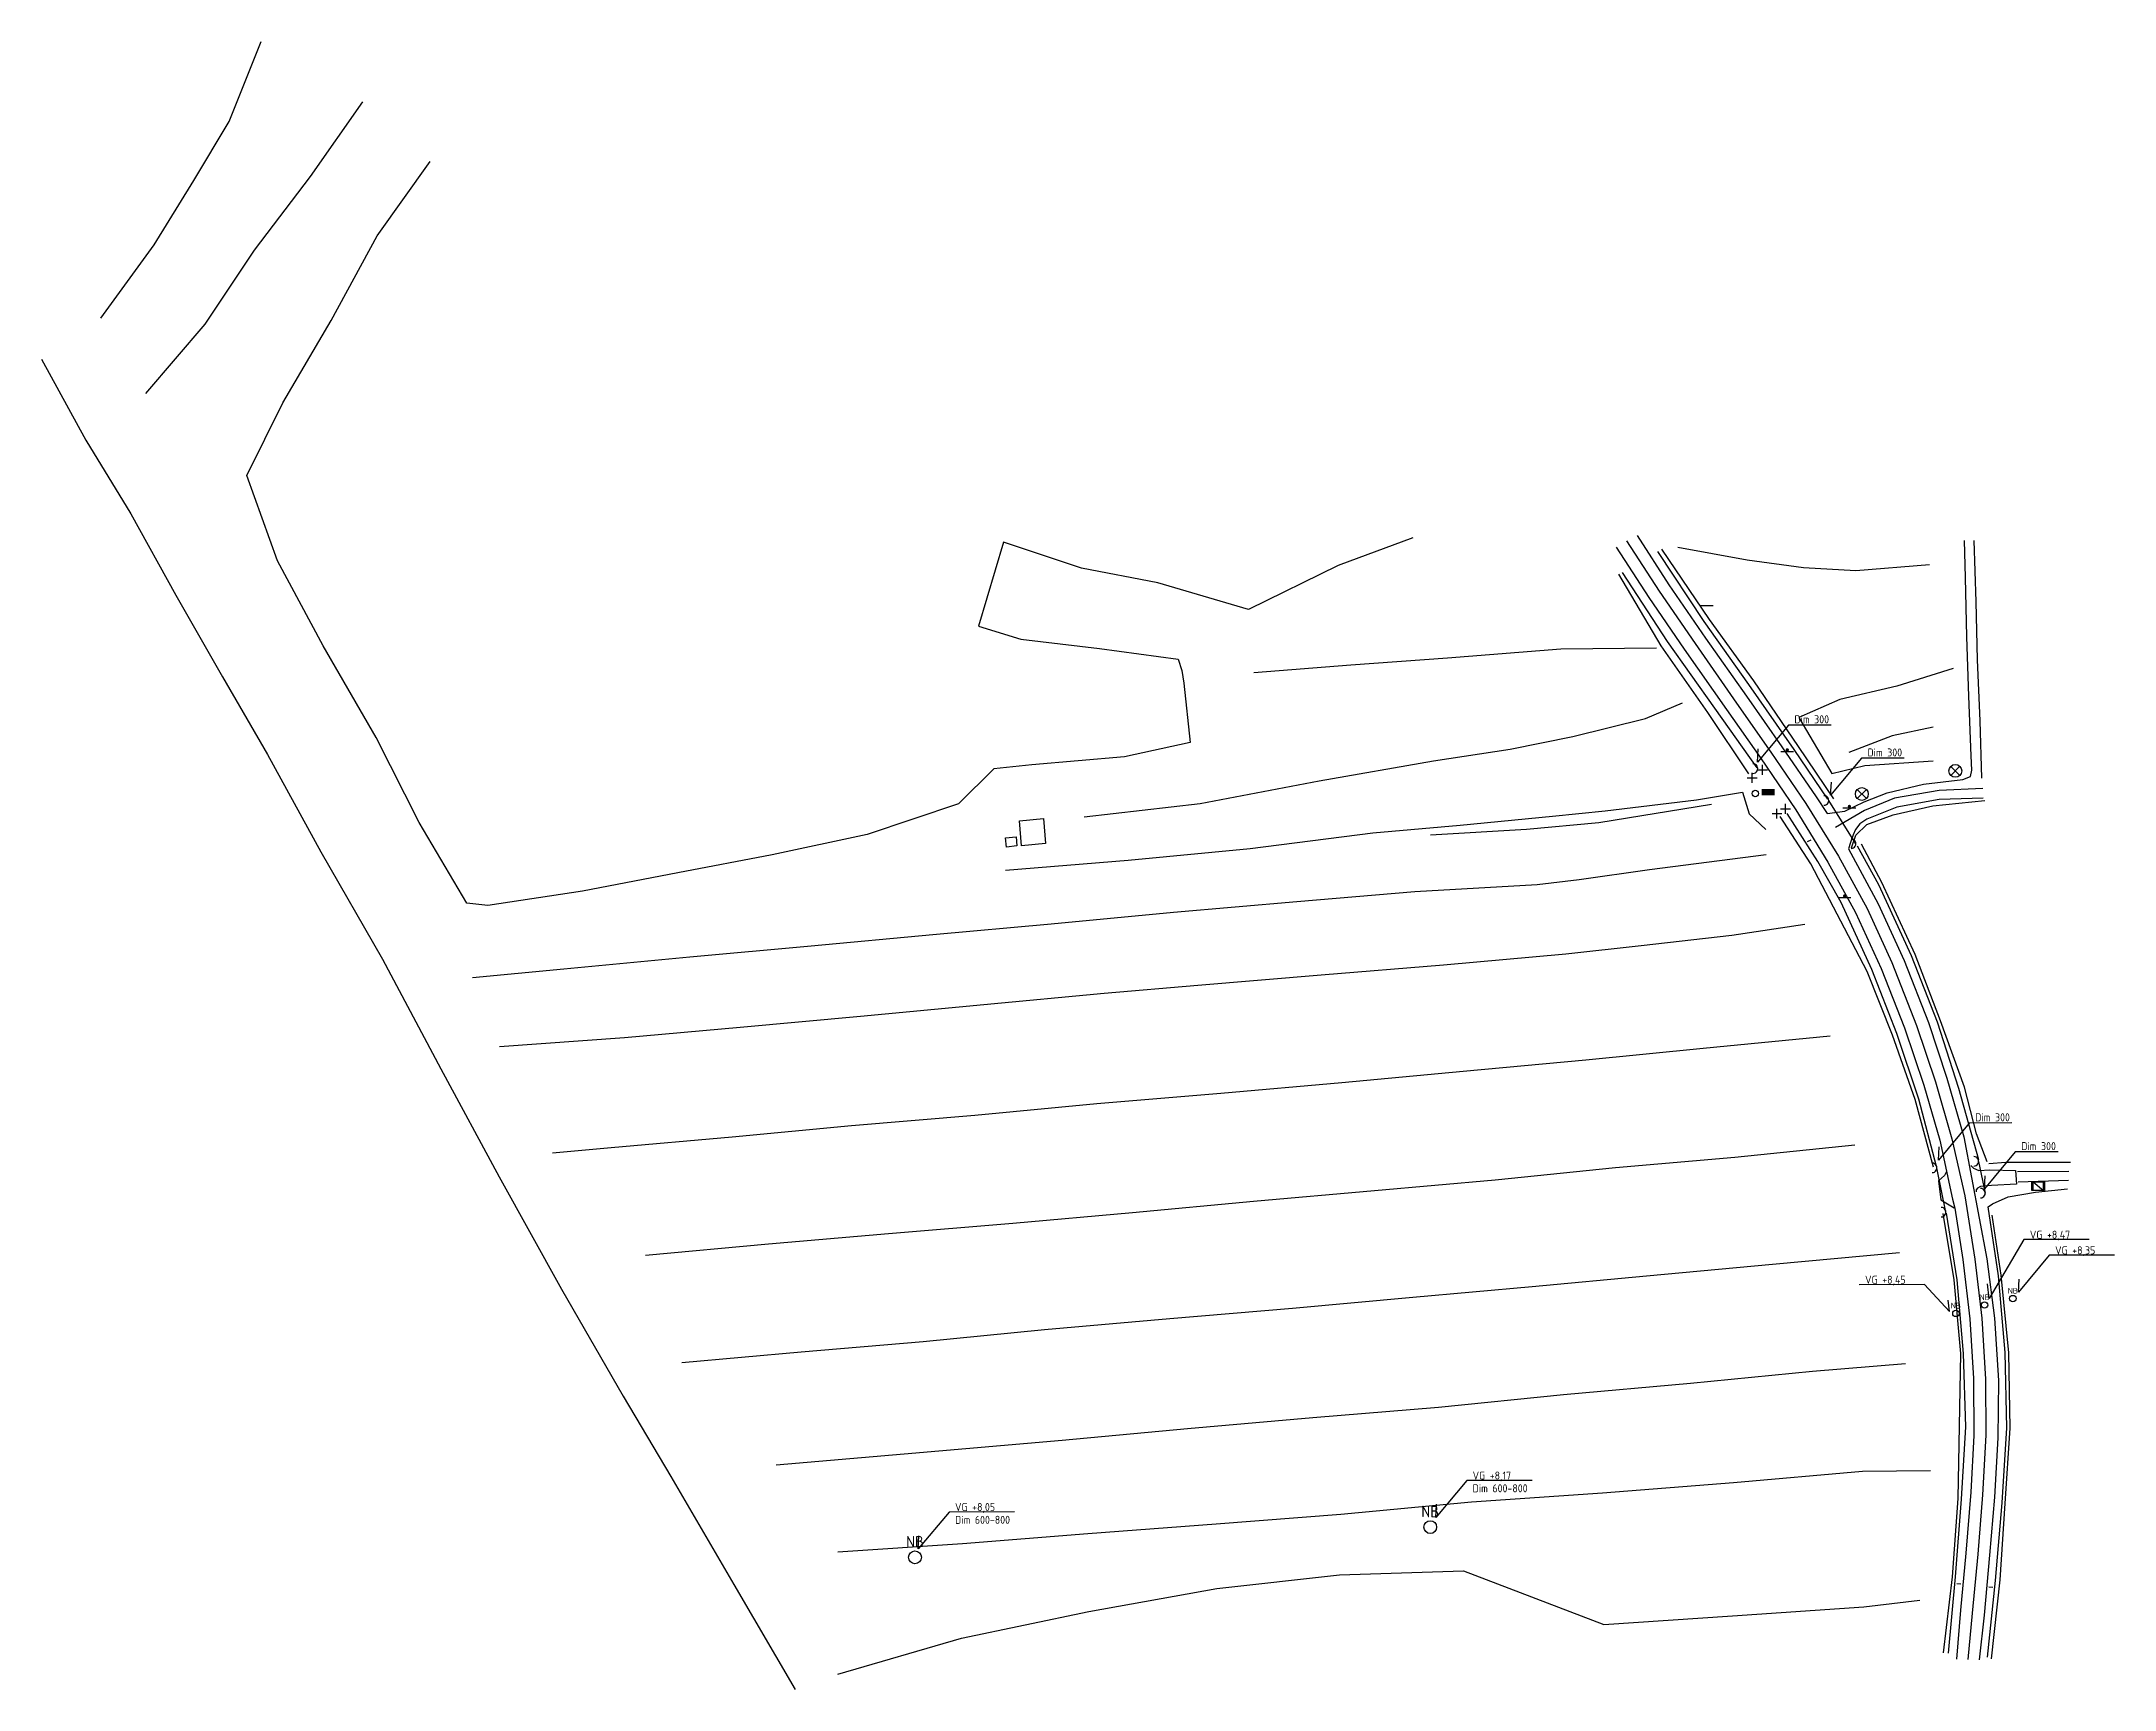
# Model space of a CAD drawing. Header units: metres. Extents: x 119225 to 119874, y 6148174 to 6148689.
import ezdxf
from ezdxf.enums import TextEntityAlignment as Align

# ---------------------------------------------------------------- set-up
doc = ezdxf.new("R2010")
doc.units = ezdxf.units.M
for name, color, linetype in [('ANL_STN', 12, 'BH90_STAKET_H'), ('BYGG_HHL', 12, 'CONTINUOUS'), ('EL_BEL', 12, 'CONTINUOUS'), ('EL_BEL_1000', 12, 'CONTINUOUS'), ('EL_BEL_NR_1000', 12, 'CONTINUOUS'), ('EL_ELS', 12, 'CONTINUOUS'), ('EL_ELS_1000', 12, 'CONTINUOUS'), ('TERR_AHZ', 12, 'CONTINUOUS'), ('TERR_AHZ_1000', 12, 'CONTINUOUS'), ('TERR_ATL', 12, 'CONTINUOUS'), ('TERR_DIB', 12, 'CONTINUOUS'), ('TERR_SLK', 12, 'CONTINUOUS'), ('VA_B20', 12, 'CONTINUOUS'), ('VA_B20_1000', 12, 'CONTINUOUS'), ('VA_NB_1000', 12, 'CONTINUOUS'), ('VA_NB_1000T', 12, 'CONTINUOUS'), ('VA_NB_20080415_PRIM_RDATA__PXY', 12, 'CONTINUOUS'), ('VA_NB_20080512__PXY', 7, 'CONTINUOUS'), ('VA_TRO_1000', 12, 'CONTINUOUS'), ('VA_TRO_20080415_PRIM_RDATA__PXY', 12, 'CONTINUOUS'), ('VA_TRU_20080415_PRIM_RDATA__PXY', 12, 'CONTINUOUS'), ('VA_VAV_1000', 12, 'CONTINUOUS'), ('VA_VAV_20080415_PRIM_RDATA__PXY', 12, 'CONTINUOUS'), ('VA_VBP_1000', 12, 'CONTINUOUS'), ('VA_VBP_20080415_PRIM_RDATA__PXY', 12, 'CONTINUOUS'), ('VAG_TRL_20080415_PRIM_RDATA__PXY', 12, 'CONTINUOUS'), ('VAG_TRM_1000', 12, 'CONTINUOUS'), ('VAG_TRM_20080415_PRIM_RDATA__PXY', 12, 'CONTINUOUS'), ('VAG_VKA_20080415_PRIM_RDATA__PXY', 12, 'CONTINUOUS'), ('VAG_VKG_20080415_PRIM_RDATA__PXY', 12, 'CONTINUOUS'), ('VAG_VM_20080415_PRIM_RDATA__PXY', 12, 'CONTINUOUS'), ('Vattengång', 7, 'CONTINUOUS')]:
    doc.layers.add(name, color=color, linetype=linetype)
doc.styles.add('ISO', font='ISO')
doc.linetypes.add('BH90_STAKET_H', pattern='A,2.5,[7,BH90K.SHX,S=0.25,R=0,X=0,Y=0],2.5', length=5)

# ---------------------------------------------------------------- blocks, each defined once
blk = doc.blocks.new('VA_VBP')
at = {"layer": 'VA_VBP_1000'}
blk.add_solid([(-1, 0.5), (-1, -0.5), (1, 0.5), (1, -0.5)], dxfattribs=at)
blk = doc.blocks.new('VA_B20')
at = {"layer": 'VA_B20_1000'}
blk.add_circle((0, 0), 0.5, dxfattribs=at)
blk = doc.blocks.new('EL_ELS')
at = {"layer": 'EL_ELS_1000'}
blk.add_lwpolyline([(-1, 0.66), (1, 0.66), (1, -0.67), (-1, -0.67)], close=True, dxfattribs=at)
blk.add_lwpolyline([(-0.81, -0.67), (-0.81, 0.66), (0.81, -0.67), (0.81, 0.66)], dxfattribs=at)
blk = doc.blocks.new('EL_BEL')
at = {"layer": 'EL_BEL_1000'}
for p, q in [((-0.71, 0.71), (0.71, -0.71)), ((0.71, 0.71), (-0.71, -0.71))]:
    blk.add_line(p, q, dxfattribs=at)
blk.add_circle((0, 0), 1, dxfattribs=at)
at = {"layer": 'EL_BEL_NR_1000', "style": 'ISO'}
blk.add_attdef('G', (1.18, 0.05), '', height=1.67, dxfattribs=at)
blk = doc.blocks.new('VAG_TRM')
at = {"layer": 'VAG_TRM_1000'}
blk.add_line((-1, -0.15), (1, -0.15), dxfattribs=at)
at = {"layer": 'VAG_TRM_1000', "const_width": 0.25}
blk.add_lwpolyline([(-0.12, 0.1, 1), (0.13, 0.1, 1)], format="xyb", close=True, dxfattribs=at)
blk = doc.blocks.new('VA_VAV')
at = {"layer": 'VA_VAV_1000'}
blk.add_line((1, 0), (-1, 0), dxfattribs=at)
blk = doc.blocks.new('VA_TRO')
at = {"layer": 'VA_TRO_1000'}
blk.add_arc((-0.75, 0), 0.75, 270, 90, dxfattribs=at)
blk = doc.blocks.new('VA_NB')
at = {"layer": 'VA_NB_1000'}
blk.add_circle((0, 0), 1, dxfattribs=at)
at = {"layer": 'VA_NB_1000T', "style": 'ISO'}
blk.add_text('NB', height=1.8, dxfattribs=at).set_placement((0, 1), align=Align.BOTTOM_CENTER)
blk = doc.blocks.new('TERR_AHZ')
at = {"layer": 'TERR_AHZ_1000'}
for points in [[(-0.77, 0), (0.77, 0)], [(0, -0.77), (0, 0.77)]]:
    blk.add_lwpolyline(points, dxfattribs=at)

msp = doc.modelspace()

# ---------------------------------------------------------------- linework, layer by layer
at = {"layer": 'ANL_STN', "extrusion": (1.41091e-08, -2.66725e-08, 1), "flags": 128}
msp.add_lwpolyline([(119539.02, 6148446.03), (119539.64, 6148438.16), (119532.08, 6148437.43), (119531.46, 6148445.35), (119539.02, 6148446.03)], dxfattribs=at)
at = {"layer": 'BYGG_HHL', "extrusion": (1.41091e-08, -2.66725e-08, 1), "flags": 128}
msp.add_lwpolyline([(119530.7, 6148437.44), (119527.43, 6148437.07), (119527.14, 6148439.96), (119530.43, 6148440.28), (119530.7, 6148437.44), (119530.7, 6148437.44)], dxfattribs=at)
at = {"layer": 'TERR_ATL', "extrusion": (1.41091e-08, -2.66725e-08, 1), "flags": 128}
for points in [[(119244.06, 6148602.6), (119260.72, 6148625.49), (119273.19, 6148645.64), (119284.2, 6148664.05), (119294.25, 6148689.12)], [(119325.94, 6148670.21), (119309.54, 6148646.89), (119292, 6148623.8), (119276.59, 6148600.65), (119258.06, 6148579)], [(119654.56, 6148533.88), (119631.18, 6148525.17), (119603.17, 6148511.38), (119574.76, 6148519.76), (119550.95, 6148524.39), (119526.5, 6148532.52), (119518.64, 6148506.22), (119531.88, 6148502.15), (119556.53, 6148499.24), (119581.13, 6148495.89), (119582.27, 6148492.33), (119582.95, 6148488.34), (119584.88, 6148469.82), (119564.39, 6148465.29), (119535.38, 6148462.8), (119523.43, 6148461.62), (119512.42, 6148450.58), (119483.83, 6148440.98), (119454.15, 6148434.7), (119424.58, 6148429.06), (119394.74, 6148423.33), (119365.15, 6148418.79), (119358.57, 6148419.59), (119343.64, 6148444.82), (119330.18, 6148471.33), (119313.66, 6148500.07), (119299.35, 6148526.66), (119289.77, 6148553.35), (119300.96, 6148576.02), (119316.13, 6148601.79), (119330.56, 6148628.28), (119347.11, 6148651.58)], [(119737.53, 6148530.92), (119759.16, 6148527), (119776.83, 6148524.54), (119793.2, 6148523.58), (119816.27, 6148525.51)], [(119730.82, 6148499.31), (119700.88, 6148499), (119665.44, 6148496.17), (119635.14, 6148494.01), (119604.87, 6148491.55)], [(119823.62, 6148492.93), (119805.98, 6148487.45), (119788.14, 6148483.21), (119775.37, 6148477.67), (119785.66, 6148460.09), (119796.05, 6148462.58), (119817.43, 6148464.11)], [(119551.75, 6148446.54), (119588, 6148450.74), (119625.25, 6148457.86), (119661, 6148464.12), (119685.01, 6148467.69), (119704.59, 6148471.64), (119727.35, 6148477.3), (119738.95, 6148482.22)], [(119817.35, 6148474.58), (119804.53, 6148471.88), (119790.97, 6148466.7)], [(119527.1, 6148429.9), (119565.55, 6148432.97), (119603.7, 6148436.68), (119642.11, 6148441.59), (119669.34, 6148443.92), (119698.25, 6148446.75), (119714.76, 6148448.45), (119743.31, 6148451.88), (119757.71, 6148454.25), (119759.84, 6148447.51), (119765.04, 6148442.64)], [(119748.01, 6148450.39), (119712.73, 6148444.64), (119690.17, 6148442.57), (119660.08, 6148440.79)], [(119791.88, 6148436.86), (119793.22, 6148440.79), (119796.61, 6148444.14), (119804.88, 6148447.17), (119817.25, 6148450), (119833.59, 6148451.69)], [(119765.17, 6148434.71), (119728.65, 6148429.92), (119706.67, 6148426.83), (119693.44, 6148425.25), (119655.23, 6148423.12), (119618.29, 6148419.91), (119579.69, 6148416.66), (119541.4, 6148412.99), (119504.43, 6148409.6), (119466.33, 6148406.12), (119428.37, 6148402.65), (119388.93, 6148398.9), (119360.38, 6148396.2)], [(119368.75, 6148374.68), (119407.87, 6148377.54), (119444.14, 6148380.7), (119481.7, 6148384.2), (119520.32, 6148387.87), (119557.99, 6148391.42), (119587.27, 6148393.92), (119625.92, 6148397.14), (119664.16, 6148400.23), (119702.43, 6148403.67), (119726.05, 6148406.27), (119754.36, 6148409.51), (119777.25, 6148412.97)], [(119785.19, 6148377.9), (119745.4, 6148374.06), (119708.67, 6148370.44), (119670.32, 6148366.89), (119632.33, 6148363.35), (119594.52, 6148359.96), (119555.73, 6148356.73), (119517.52, 6148353.15), (119478.92, 6148349.84), (119441.57, 6148346.31), (119403.77, 6148343.04), (119385.37, 6148341.37)], [(119414.51, 6148309.39), (119452.93, 6148312.92), (119490.48, 6148316.19), (119529.42, 6148319.39), (119566.9, 6148322.82), (119604.76, 6148326.31), (119642.54, 6148329.67), (119680.36, 6148333.01), (119717.98, 6148336.84), (119755.37, 6148340.06), (119792.83, 6148343.95)], [(119860.34, 6148338.41), (119840.14, 6148338.37), (119834.76, 6148337.97)], [(119806.88, 6148310.16), (119767.15, 6148306.5), (119727.64, 6148302.82), (119691.89, 6148299.54), (119654.62, 6148296.13), (119616.96, 6148292.75), (119578.58, 6148289.49), (119539.27, 6148286.03), (119501.32, 6148282.36), (119463.14, 6148279.07), (119425.88, 6148275.74)], [(119455.37, 6148243.8), (119495.41, 6148247.23), (119544.82, 6148251.55), (119584.05, 6148255.15), (119623.28, 6148258.6), (119662.62, 6148261.87), (119701.69, 6148265.86), (119741.41, 6148269.42), (119779.66, 6148273.1), (119808.74, 6148275.51)], [(119816.57, 6148241.97), (119795.31, 6148241.77), (119754.91, 6148238.22), (119713.92, 6148234.96), (119672.91, 6148232.12), (119632.06, 6148228.24), (119593.03, 6148225.22), (119552.91, 6148222.26), (119513.7, 6148219.09), (119474.7, 6148216.51)], [(119474.62, 6148178.34), (119513.39, 6148189.56), (119553.22, 6148197.99), (119593.2, 6148205.1), (119631.6, 6148209.45), (119670.44, 6148210.69), (119714.3, 6148193.83), (119754.63, 6148196.63), (119795.65, 6148199.42), (119813.22, 6148201.54)]]:
    msp.add_lwpolyline(points, dxfattribs=at)
at = {"layer": 'TERR_DIB', "extrusion": (1.41091e-08, -2.66725e-08, 1), "flags": 128}
for points in [[(119784.43, 6148452.1), (119773.93, 6148467.65), (119759.7, 6148487.95), (119745.75, 6148507.62), (119731.27, 6148529.51)], [(119720.07, 6148522.96), (119734.18, 6148501.45), (119748.98, 6148480.55), (119762.22, 6148461.83)], [(119818.46, 6148337.21), (119812.93, 6148358.27), (119806.06, 6148378.74), (119798.2, 6148398.79), (119788.61, 6148419.72), (119781.28, 6148432.53), (119771.74, 6148447.55)], [(119793.58, 6148437.49), (119800.29, 6148425.35), (119810.47, 6148403.13), (119818.64, 6148382.47), (119825.32, 6148361.64), (119831.58, 6148339.31)], [(119834.4, 6148183.63), (119836.94, 6148207.68), (119838.94, 6148231.98), (119840.44, 6148255.43), (119839.96, 6148279.01), (119837.82, 6148302.98), (119834.56, 6148324.59), (119835.91, 6148325.52), (119840.81, 6148327.65), (119849.36, 6148329.11), (119859.45, 6148330.16)], [(119822.18, 6148184.87), (119824.35, 6148208.76), (119826.27, 6148233.13), (119827.61, 6148255.72), (119826.87, 6148278.65), (119824.87, 6148301.75), (119821.52, 6148322.57)]]:
    msp.add_lwpolyline(points, dxfattribs=at)
at = {"layer": 'TERR_SLK', "extrusion": (1.41091e-08, -2.66725e-08, 1), "flags": 128}
for points in [[(119225.47, 6148589.73), (119239.38, 6148564.44), (119253.48, 6148541.32), (119267.49, 6148515.95), (119282.08, 6148490.35), (119296.18, 6148466.04), (119312.9, 6148435.61), (119332.19, 6148402.03), (119350.45, 6148367.71), (119368.72, 6148333.88), (119388.16, 6148298.82), (119407.45, 6148265.3), (119422.44, 6148240.18), (119442.1, 6148206.38), (119461.32, 6148173.53)], [(119786.29, 6148452.16), (119775.25, 6148468.51), (119761.28, 6148489.06), (119747.45, 6148508.3), (119732.51, 6148530.3)], [(119759.76, 6148459.99), (119746.88, 6148479.21), (119732.3, 6148500), (119718.99, 6148522.46)], [(119817.51, 6148336.95), (119811.74, 6148358.17), (119804.66, 6148378.24), (119796.76, 6148398.19), (119779.07, 6148431.8), (119769.49, 6148446.68)], [(119834.31, 6148338.6), (119830.94, 6148347.38), (119827.18, 6148361.96), (119819.72, 6148382.75), (119811.75, 6148403.44), (119801.28, 6148426.06), (119794.95, 6148438.04)], [(119820.4, 6148322.45), (119823.9, 6148301.68), (119825.92, 6148278.7), (119825.08, 6148233.3), (119823.3, 6148208.79), (119820.54, 6148185.02)], [(119835.69, 6148183.16), (119838.35, 6148207.83), (119839.94, 6148231.73), (119841.49, 6148255.3), (119841.11, 6148278.84), (119838.69, 6148303.15), (119835.8, 6148321.93)]]:
    msp.add_lwpolyline(points, dxfattribs=at)
at = {"layer": 'VA_TRU_20080415_PRIM_RDATA__PXY', "extrusion": (1.41091e-08, -2.66725e-08, 1), "flags": 128}
for points in [[(119793.21, 6148438.15), (119784.72, 6148451.67)], [(119821.39, 6148322.88), (119818.56, 6148336.74)], [(119831.59, 6148338.77), (119833.68, 6148328.82)]]:
    msp.add_lwpolyline(points, dxfattribs=at)
at = {"layer": 'VAG_TRL_20080415_PRIM_RDATA__PXY', "extrusion": (1.41091e-08, -2.66725e-08, 1), "flags": 128}
for points in [[(119779.07, 6148439.26), (119777.98, 6148438.72)], [(119824.78, 6148206.69), (119826.03, 6148206.55)], [(119834.81, 6148205.67), (119836.05, 6148205.61)]]:
    msp.add_lwpolyline(points, dxfattribs=at)
at = {"layer": 'VAG_VKA_20080415_PRIM_RDATA__PXY', "extrusion": (1.41091e-08, -2.66725e-08, 1), "flags": 128}
for points in [[(119718.17, 6148530.91), (119728.39, 6148515.21), (119739.47, 6148499.01), (119752.7, 6148480.14), (119763.32, 6148465.06), (119774.38, 6148448.76), (119784.43, 6148432.42), (119793.05, 6148416.58), (119801.15, 6148399.1), (119808.47, 6148380.56), (119814.47, 6148362.64), (119819.49, 6148345.41), (119823.41, 6148326.98), (119824.14, 6148324.12), (119826.67, 6148308.07), (119828.88, 6148289.47), (119830.05, 6148270.81), (119830.13, 6148253.01), (119829.13, 6148235.25), (119827.56, 6148216.18), (119825.95, 6148198.34), (119824.68, 6148183.06)], [(119724.72, 6148534.54), (119734.65, 6148519.17), (119746.15, 6148502.49), (119758.93, 6148484.32), (119770.08, 6148468.5), (119780.73, 6148452.83), (119784.27, 6148447.55), (119789.79, 6148448.29), (119795.75, 6148451.27), (119803.02, 6148454.05), (119814.35, 6148456.78), (119826.71, 6148458.19), (119829.03, 6148459.2), (119829.48, 6148461.19), (119829.31, 6148465.61), (119828.54, 6148484.34), (119827.95, 6148502.91), (119827.46, 6148521.39), (119827.23, 6148532.96)], [(119833.04, 6148452.36), (119819.3, 6148452.01), (119806.03, 6148449.62), (119796.61, 6148445.78), (119794.49, 6148444.41), (119793.12, 6148442.64), (119792.36, 6148440.93), (119791.5, 6148438.55), (119790.87, 6148436.53), (119800.14, 6148419.37), (119808.28, 6148401.65), (119815.9, 6148382.19), (119821.67, 6148364.78), (119827.01, 6148346.42), (119834.2, 6148308.32), (119836.61, 6148289.72), (119837.87, 6148270.2), (119837.62, 6148252.27), (119836.57, 6148233.73), (119835.06, 6148215.61), (119833.36, 6148196.75), (119831.82, 6148182.8)], [(119829.16, 6148337.5), (119829.97, 6148336.66), (119831.67, 6148335.93), (119835.17, 6148336.15), (119843.13, 6148335.95), (119843.43, 6148331.6), (119835.65, 6148331.23), (119832.17, 6148330.93), (119831.24, 6148330.39), (119830.88, 6148329.82), (119830.87, 6148329.24)], [(119821.52, 6148335.6), (119820.92, 6148334.35), (119819.1, 6148332.72), (119819.77, 6148326.77), (119824.01, 6148324.21)]]:
    msp.add_lwpolyline(points, dxfattribs=at)
at = {"layer": 'VAG_VKG_20080415_PRIM_RDATA__PXY', "extrusion": (1.41091e-08, -2.66725e-08, 1), "flags": 128}
for points in [[(119843.76, 6148335.58), (119859.85, 6148335.69)], [(119843.98, 6148332.35), (119859.71, 6148332.91)]]:
    msp.add_lwpolyline(points, dxfattribs=at)
at = {"layer": 'VAG_VM_20080415_PRIM_RDATA__PXY', "extrusion": (1.41091e-08, -2.66725e-08, 1), "flags": 128}
for points in [[(119721.4, 6148532.87), (119731.69, 6148517.15), (119742.87, 6148500.8), (119755.85, 6148482.08), (119766.61, 6148466.79), (119777.5, 6148450.77), (119787.72, 6148434.23), (119796.7, 6148417.86), (119804.44, 6148400.97), (119812.2, 6148381.28), (119818.12, 6148363.66), (119823.19, 6148345.84), (119827.31, 6148327.97), (119830.45, 6148308.21), (119832.61, 6148289.72), (119833.79, 6148270.64), (119833.9, 6148253.13), (119832.82, 6148234.48), (119831.32, 6148215.85), (119829.62, 6148197.46), (119828.27, 6148182.9)], [(119830.16, 6148532.96), (119830.72, 6148513.8), (119831.2, 6148495.67), (119831.97, 6148476.61), (119832.51, 6148458.7)], [(119832.92, 6148455.44), (119819.27, 6148454.79), (119805.33, 6148452.42), (119795.94, 6148448.55), (119786.85, 6148443.22)]]:
    msp.add_lwpolyline(points, dxfattribs=at)
at = {"layer": 'Vattengång', "extrusion": (1.41091e-08, -2.66725e-08, 1)}
for p, q in [((119772.1, 6148475.27, 0), (119762.45, 6148463.7, 0)), ((119785.46, 6148475.28, 0), (119772.1, 6148475.27, 0)), ((119762.45, 6148463.7, 0), (119762.68, 6148467.81, 0)), ((119794.95, 6148464.9, 0), (119785.3, 6148453.33, 0)), ((119808.32, 6148464.91, 0), (119794.95, 6148464.9, 0)), ((119785.3, 6148453.33, 0), (119785.54, 6148457.44, 0)), ((119828.69, 6148350.76, 0), (119819.04, 6148339.19, 0)), ((119842.05, 6148350.77, 0), (119828.69, 6148350.76, 0)), ((119819.04, 6148339.19, 0), (119819.27, 6148343.3, 0)), ((119843.08, 6148341.74, 0), (119833.43, 6148330.17, 0)), ((119856.45, 6148341.75, 0), (119843.08, 6148341.74, 0)), ((119833.43, 6148330.17, 0), (119833.67, 6148334.28, 0)), ((119845.79, 6148314.28, 0), (119834.9, 6148295.83, 0)), ((119866.24, 6148314.3, 0), (119845.79, 6148314.28, 0)), ((119853.69, 6148309.4, 0), (119844.04, 6148297.83, 0)), ((119874.14, 6148309.41, 0), (119853.69, 6148309.4, 0)), ((119814.67, 6148300.2, 0), (119794.22, 6148300.19, 0)), ((119814.67, 6148300.2, 0), (119822.49, 6148291.76, 0)), ((119834.9, 6148295.83, 0), (119834.39, 6148300.5, 0)), ((119844.04, 6148297.83, 0), (119844.27, 6148301.94, 0)), ((119822.49, 6148291.76, 0), (119822.1, 6148295.3, 0)), ((119671.42, 6148238.93, 0), (119661.77, 6148227.37, 0)), ((119691.87, 6148238.95, 0), (119671.42, 6148238.93, 0)), ((119509.47, 6148229.07, 0), (119499.82, 6148217.51, 0)), ((119529.92, 6148229.09, 0), (119509.47, 6148229.07, 0)), ((119661.77, 6148227.37, 0), (119662, 6148231.48, 0)), ((119499.82, 6148217.51, 0), (119500.05, 6148221.62, 0))]:
    msp.add_line(p, q, dxfattribs=at)

# ---------------------------------------------------------------- block references
at = {"layer": 'EL_BEL', "extrusion": (1.41091e-08, -2.66725e-08, 1), "xscale": 1.999989502263021, "yscale": 1.999989502263021, "zscale": 1.999989502263021, "rotation": 0.0449887309207433}
for p in [(119824.31, 6148460.93, -0.16), (119795.07, 6148453.7, -0.16)]:
    msp.add_blockref('EL_BEL', p, dxfattribs=at)
at = {"layer": 'EL_ELS', "extrusion": (1.41091e-08, -2.66725e-08, 1), "xscale": 1.999989502263021, "yscale": 1.999989502263021, "zscale": 1.999989502263021, "rotation": 0.0449887309207433}
msp.add_blockref('EL_ELS', (119850.26, 6148331.01, -0.16), dxfattribs=at)
at = {"layer": 'TERR_AHZ', "extrusion": (1.41091e-08, -2.66725e-08, 1), "xscale": 1.999989502263021, "yscale": 1.999989502263021, "zscale": 1.999989502263021, "rotation": 0.0449887309207433}
for p in [(119760.75, 6148458.78, -0.16), (119764.01, 6148461.25, -0.16), (119768.52, 6148447.55, -0.16), (119771.2, 6148449.07, -0.16)]:
    msp.add_blockref('TERR_AHZ', p, dxfattribs=at)
at = {"layer": 'VA_B20', "extrusion": (1.41091e-08, -2.66725e-08, 1), "xscale": 1.999989502263021, "yscale": 1.999989502263021, "zscale": 1.999989502263021, "rotation": 0.0449887309207433}
msp.add_blockref('VA_B20', (119761.73, 6148453.86, -0.16), dxfattribs=at)
at = {"layer": 'VA_NB_20080415_PRIM_RDATA__PXY', "extrusion": (1.41091e-08, -2.66725e-08, 1), "xscale": 1.999989502263021, "yscale": 1.999989502263021, "zscale": 1.999989502263021, "rotation": 0.0449887309207433}
for p in [(119660.02, 6148224.34, -0.16), (119498.8, 6148214.9, -0.16)]:
    msp.add_blockref('VA_NB', p, dxfattribs=at)
at = {"layer": 'VA_NB_20080512__PXY', "extrusion": (1.41091e-08, -2.66725e-08, 1), "xscale": 0.9999947511315105, "yscale": 0.9999947511315105, "zscale": 0.9999947511315105, "rotation": 0.0449887309207433}
for p in [(119833.47, 6148293.82, -0.16), (119842.32, 6148295.85, -0.16), (119824.49, 6148291.19, -0.16)]:
    msp.add_blockref('VA_NB', p, dxfattribs=at)
at = {"layer": 'VA_TRO_20080415_PRIM_RDATA__PXY', "extrusion": (1.41091e-08, -2.66725e-08, 1), "xscale": 1.999989502263021, "yscale": 1.999989502263021, "zscale": 1.999989502263021, "rotation": 0.0449887309207433}
msp.add_blockref('VA_TRO', (119762.51, 6148461.65, -0.16), dxfattribs=at)
at = {"layer": 'VA_TRU_20080415_PRIM_RDATA__PXY', "extrusion": (1.41091e-08, -2.66725e-08, 1), "xscale": 1.999989502263021, "yscale": 1.999989502263021, "zscale": 1.999989502263021, "rotation": 0.0449887309207433}
for p in [(119784.72, 6148451.67, -0.16), (119793.21, 6148438.15, -0.16), (119818.56, 6148336.74, -0.16), (119831.59, 6148338.77, -0.16), (119833.68, 6148328.82, -0.16), (119821.39, 6148322.88, -0.16)]:
    msp.add_blockref('VA_TRO', p, dxfattribs=at)
at = {"layer": 'VA_VAV_20080415_PRIM_RDATA__PXY', "extrusion": (1.41091e-08, -2.66725e-08, 1), "xscale": 1.999989502263021, "yscale": 1.999989502263021, "zscale": 1.999989502263021, "rotation": 0.0449887309207433}
msp.add_blockref('VA_VAV', (119746.58, 6148512.54, -0.16), dxfattribs=at)
at = {"layer": 'VA_VBP_20080415_PRIM_RDATA__PXY', "extrusion": (1.41091e-08, -2.66725e-08, 1), "xscale": 1.999989502263021, "yscale": 1.999989502263021, "zscale": 1.999989502263021, "rotation": 0.0449887309207433}
msp.add_blockref('VA_VBP', (119765.76, 6148454.31, -0.16), dxfattribs=at)
at = {"layer": 'VAG_TRM_20080415_PRIM_RDATA__PXY', "extrusion": (1.41091e-08, -2.66725e-08, 1), "xscale": 1.999989502263021, "yscale": 1.999989502263021, "zscale": 1.999989502263021, "rotation": 0.0449887309207433}
for p in [(119771.73, 6148467.31, -0.16), (119791.16, 6148449.62, -0.16), (119789.67, 6148421.6, -0.16)]:
    msp.add_blockref('VAG_TRM', p, dxfattribs=at)

# ---------------------------------------------------------------- texts
at = {"layer": 'Vattengång', "extrusion": (1.41091e-08, -2.66725e-08, 1), "char_height": 2.5, "width": 19.1364, "attachment_point": 1, "text_direction": (1, 0.000785, 0), "style": 'ISO'}
for s, insert in [('Dim 300', (119773.96, 6148478.3, 0)), ('Dim 300', (119796.82, 6148467.93, 0)), ('Dim 300', (119830.55, 6148353.79, 0)), ('Dim 300', (119844.95, 6148344.78, 0)), ('VG +8,47', (119847.65, 6148317.07, 0)), ('VG +8,35', (119855.55, 6148312.19, 0)), ('VG +8,45', (119796.09, 6148302.98, 0)), ('VG +8,17', (119673.28, 6148241.73, 0)), ('Dim 600-800', (119673.28, 6148237.73, 0)), ('VG +8,05', (119511.33, 6148231.87, 0)), ('Dim 600-800', (119511.34, 6148227.87, 0))]:
    msp.add_mtext(s, dxfattribs=dict(at, insert=insert))

doc.saveas('drawing.dxf')
